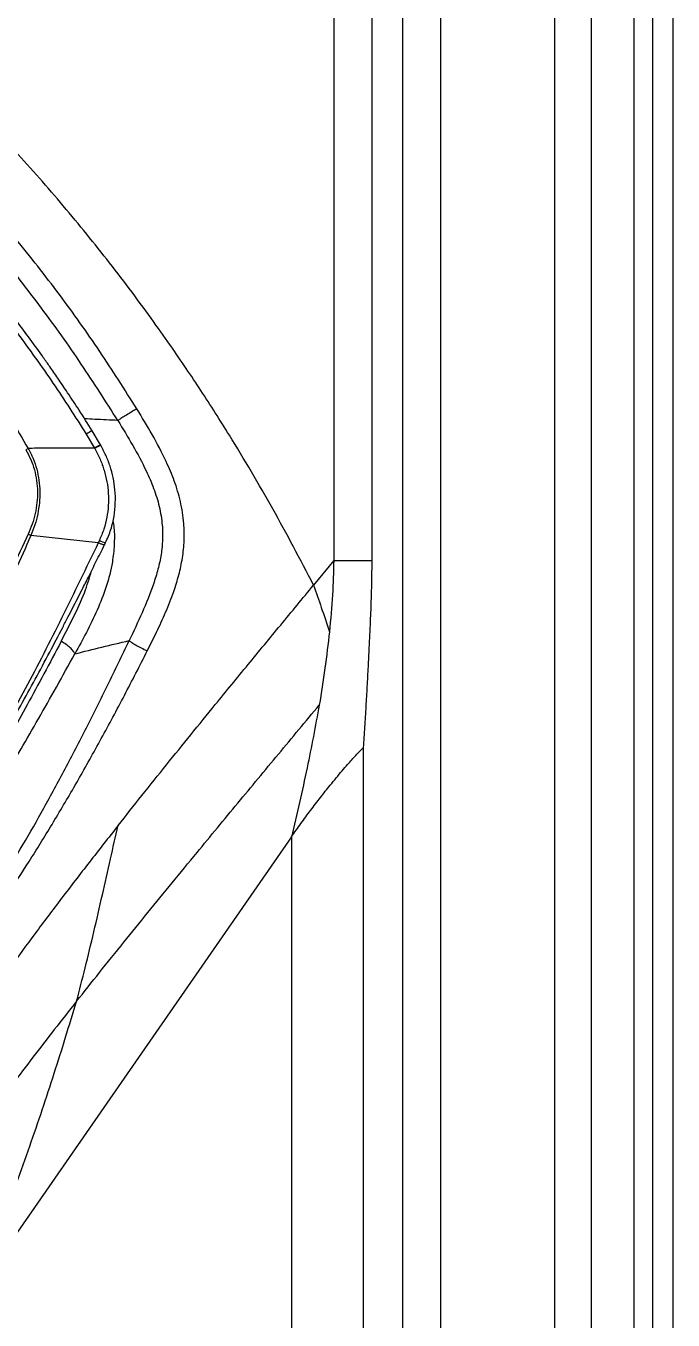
# Model space of a CAD drawing. Extents: x 939 to 1039, y 781 to 934.
# Drawn here: x 1031.64 to 1038.9, y 868.52 to 883.05 of the extents above; entities that cross this region are included whole.
import ezdxf

# ---------------------------------------------------------------- set-up
doc = ezdxf.new("R2010")
doc.units = 0
doc.header["$MEASUREMENT"] = 0
doc.layers.add('1', color=4, linetype='Continuous')

# ---------------------------------------------------------------- blocks, each defined once
blk = doc.blocks.new('Envoy')
at = {"layer": '1', "color": 4, "linetype": 'Continuous', "lineweight": 25}
blk.add_line((100.246, 3), (100.246, 88.174), dxfattribs=at)
at = {"layer": '1', "color": 3, "linetype": 'Continuous', "lineweight": 25}
for p, q in [((99.81, 3.746), (99.81, 87.427)), ((100.014, 87.427), (100.014, 3.746)), ((99.331, 4.363), (99.331, 86.81)), ((98.914, 86.292), (98.914, 4.882)), ((97.209, 85.557), (97.209, 52.942)), ((97.639, 52.942), (97.639, 85.557)), ((96.438, 85.217), (96.438, 77.872)), ((96.868, 77.872), (96.868, 85.217)), ((93.822, 79.171), (93.728, 79.33)), ((93.662, 79.292), (93.755, 79.135)), ((93.01, 79.132), (92.985, 79.117)), ((93.041, 78.153), (93.01, 78.167)), ((93.809, 78.099), (93.797, 78.073)), ((93.866, 78.048), (93.878, 78.074)), ((96.438, 77.872), (96.212, 77.597)), ((96.771, 65.645), (96.771, 75.774)), ((95.964, 74.77), (92.886, 70.329)), ((95.964, 74.77), (95.964, 66.586))]:
    blk.add_line(p, q, dxfattribs=at)
at = {"layer": '1', "color": 3, "linetype": 'Continuous', "lineweight": 25, "flags": 128}
blk.add_lwpolyline([(93.797, 78.073), (93.419, 78.113), (93.041, 78.153)], dxfattribs=at)
at = {"layer": '1', "color": 3, "linetype": 'Continuous', "lineweight": 25}
for centre, radius, start, end in [((94.258, 78.339), 1.124, 118.1534, 122.0055), ((94.265, 78.263), 1.005, 115.9927, 120.3033), ((93.923, 78.299), 0.23, 240.2799, 258.7328)]:
    blk.add_arc(centre, radius, start, end, dxfattribs=at)
for points, knots in [([(96.212, 77.597), (96.062, 77.884), (95.764, 78.453), (95.385, 79.092), (95.11, 79.532), (94.948, 79.782), (94.78, 80.034), (94.595, 80.305), (94.303, 80.716), (93.897, 81.256), (93.376, 81.895), (92.832, 82.511), (92.274, 83.095), (91.702, 83.648), (91.119, 84.171), (90.621, 84.585), (90.22, 84.9), (89.924, 85.124), (89.627, 85.341), (89.346, 85.539), (88.92, 85.829), (88.333, 86.206), (87.557, 86.665), (87.022, 86.946), (86.754, 87.088)], [0, 0, 0, 0, 0.0711711, 0.1414869, 0.1634306, 0.185306, 0.2071172, 0.2301, 0.257441, 0.3181985, 0.3786611, 0.4389219, 0.4990753, 0.5564523, 0.6139144, 0.6715432, 0.6987936, 0.7261074, 0.7534934, 0.7797261, 0.8015906, 0.8670403, 0.9331425, 1, 1, 1, 1]), ([(94.229, 79.576), (94.092, 79.792), (93.817, 80.228), (93.362, 80.866), (92.87, 81.494), (92.343, 82.105), (91.783, 82.694), (91.195, 83.253), (90.583, 83.781), (89.955, 84.272), (89.318, 84.727), (88.882, 85.002), (88.667, 85.138)], [0, 0, 0, 0, 0.096388, 0.195023, 0.295826, 0.397717, 0.500085, 0.602465, 0.704379, 0.805192, 0.903705, 1, 1, 1, 1]), ([(93.728, 79.33), (93.679, 79.407), (93.59, 79.55), (93.46, 79.746), (93.351, 79.909), (93.259, 80.041), (93.108, 80.255), (92.803, 80.672), (92.337, 81.257), (91.772, 81.897), (91.229, 82.455), (90.692, 82.961), (90.166, 83.418), (89.724, 83.772), (89.378, 84.033), (89.14, 84.206), (88.952, 84.337), (88.805, 84.438), (88.681, 84.522), (88.527, 84.623), (88.343, 84.741), (88.127, 84.876), (87.971, 84.969), (87.888, 85.018)], [0, 0, 0, 0, 0.033201, 0.061621, 0.085456, 0.104689, 0.120112, 0.181265, 0.292929, 0.392547, 0.492182, 0.576755, 0.661373, 0.745915, 0.78311, 0.81961, 0.852831, 0.866767, 0.884899, 0.907265, 0.933869, 0.964717, 1, 1, 1, 1]), ([(87.85, 84.952), (88.084, 84.81), (88.55, 84.527), (89.222, 84.059), (89.871, 83.561), (90.497, 83.032), (91.063, 82.505), (91.575, 81.988), (92.035, 81.485), (92.475, 80.963), (92.894, 80.423), (93.294, 79.868), (93.539, 79.484), (93.662, 79.292)], [0, 0, 0, 0, 0.100069, 0.199912, 0.299747, 0.399786, 0.499826, 0.583023, 0.66622, 0.749552, 0.833044, 0.916507, 1, 1, 1, 1]), ([(94.016, 79.445), (93.881, 79.657), (93.609, 80.087), (93.16, 80.715), (92.676, 81.334), (92.156, 81.937), (91.605, 82.516), (91.026, 83.067), (90.424, 83.587), (89.805, 84.071), (89.177, 84.519), (88.748, 84.791), (88.536, 84.925)], [0, 0, 0, 0, 0.096435, 0.195093, 0.295893, 0.397757, 0.500085, 0.602425, 0.704313, 0.805123, 0.903659, 1, 1, 1, 1]), ([(87.651, 84.325), (87.872, 84.202), (88.314, 83.957), (88.954, 83.548), (89.57, 83.107), (90.157, 82.632), (90.715, 82.126), (91.24, 81.586), (91.733, 81.013), (92.193, 80.411), (92.623, 79.785), (92.881, 79.35), (93.01, 79.132)], [0, 0, 0, 0, 0.100262, 0.200594, 0.300842, 0.400493, 0.499762, 0.599107, 0.699009, 0.799377, 0.89967, 1, 1, 1, 1]), ([(94.016, 79.445), (93.93, 79.449), (93.806, 79.455), (93.682, 79.461), (93.644, 79.463)], [0, 0, 0, 0, 0.691593, 1, 1, 1, 1]), ([(94.229, 79.576), (94.206, 79.562), (94.16, 79.534), (94.098, 79.496), (94.047, 79.464), (94.026, 79.451), (94.016, 79.445)], [0, 0, 0, 0, 0.249991, 0.499996, 0.75, 1, 1, 1, 1]), ([(94.346, 76.859), (94.381, 76.929), (94.453, 77.072), (94.555, 77.293), (94.64, 77.507), (94.703, 77.711), (94.744, 77.901), (94.764, 78.095), (94.76, 78.308), (94.724, 78.534), (94.654, 78.766), (94.547, 79.017), (94.405, 79.287), (94.287, 79.48), (94.229, 79.576)], [0, 0, 0, 0, 0.081029, 0.164916, 0.251203, 0.317709, 0.384829, 0.451901, 0.518053, 0.603699, 0.686507, 0.767014, 0.884374, 1, 1, 1, 1]), ([(94.016, 79.445), (94.073, 79.352), (94.185, 79.167), (94.322, 78.913), (94.421, 78.684), (94.485, 78.481), (94.517, 78.287), (94.521, 78.106), (94.504, 77.94), (94.468, 77.773), (94.4, 77.553), (94.291, 77.286), (94.192, 77.078), (94.143, 76.974)], [0, 0, 0, 0, 0.1235151, 0.2448433, 0.32506, 0.4047824, 0.4849296, 0.5463001, 0.6091481, 0.6734417, 0.7388652, 0.8700321, 1, 1, 1, 1]), ([(93.819, 79.169), (93.821, 79.17), (93.823, 79.172), (93.818, 79.169), (93.81, 79.165), (93.799, 79.159), (93.782, 79.15), (93.765, 79.141), (93.755, 79.135)], [0, 0, 0, 0, 0.239155, 0.368169, 0.499991, 0.631838, 0.760836, 1, 1, 1, 1]), ([(92.985, 79.117), (93.004, 79.081), (93.043, 79.008), (93.082, 78.891), (93.107, 78.77), (93.117, 78.647), (93.111, 78.523), (93.091, 78.401), (93.059, 78.281), (93.026, 78.205), (93.01, 78.167)], [0, 0, 0, 0, 0.124911, 0.249367, 0.37462, 0.499198, 0.624505, 0.749328, 0.87406, 1, 1, 1, 1]), ([(93.755, 79.135), (93.631, 79.135), (93.506, 79.134), (93.377, 79.134), (93.361, 79.134), (93.299, 79.133), (93.18, 79.133), (93.072, 79.132), (93.01, 79.132)], [0, 0, 0, 0, 0.500047, 0.502114, 0.519159, 0.567198, 0.750026, 1, 1, 1, 1]), ([(93.01, 79.132), (93.03, 79.094), (93.069, 79.019), (93.108, 78.898), (93.133, 78.774), (93.143, 78.647), (93.138, 78.52), (93.119, 78.395), (93.088, 78.271), (93.057, 78.192), (93.041, 78.153)], [0, 0, 0, 0, 0.125245, 0.249888, 0.375059, 0.499447, 0.624438, 0.749005, 0.873563, 1, 1, 1, 1]), ([(93.755, 79.135), (93.755, 79.134), (93.756, 79.133), (93.757, 79.131), (93.758, 79.131)], [0, 0, 0, 0, 0.55995, 1, 1, 1, 1]), ([(93.758, 79.131), (93.778, 79.091), (93.819, 79.012), (93.864, 78.887), (93.896, 78.758), (93.911, 78.625), (93.912, 78.491), (93.895, 78.357), (93.863, 78.225), (93.827, 78.141), (93.809, 78.099)], [0, 0, 0, 0, 0.123733, 0.248316, 0.371825, 0.495795, 0.620902, 0.746108, 0.872829, 1, 1, 1, 1]), ([(93.819, 79.169), (93.819, 79.168), (93.82, 79.166), (93.821, 79.165), (93.822, 79.164)], [0, 0, 0, 0, 0.559694, 1, 1, 1, 1]), ([(93.878, 78.074), (93.9, 78.122), (93.942, 78.218), (93.977, 78.37), (93.991, 78.519), (93.987, 78.664), (93.966, 78.802), (93.931, 78.932), (93.884, 79.054), (93.844, 79.129), (93.824, 79.166)], [0, 0, 0, 0, 0.1398374, 0.2761008, 0.407383, 0.5349057, 0.6571263, 0.7751566, 0.8899864, 1, 1, 1, 1]), ([(93.961, 78.32), (93.966, 78.293), (93.979, 78.203), (93.978, 78.047), (93.955, 77.825), (93.891, 77.578), (93.788, 77.315), (93.665, 77.064), (93.578, 76.905), (93.534, 76.825)], [0, 0, 0, 0, 0.051493, 0.170316, 0.289482, 0.468057, 0.645687, 0.823241, 1, 1, 1, 1]), ([(93.01, 78.167), (92.95, 78.04), (92.83, 77.785), (92.642, 77.406), (92.451, 77.03), (92.255, 76.659), (92.059, 76.293), (91.879, 75.963), (91.719, 75.671), (91.582, 75.418), (91.453, 75.179), (91.338, 74.958), (91.236, 74.757), (91.145, 74.576), (91.065, 74.411), (91.017, 74.314), (90.993, 74.265)], [0, 0, 0, 0, 0.082411, 0.164951, 0.247638, 0.330248, 0.412935, 0.496232, 0.559503, 0.622548, 0.685579, 0.749219, 0.81255, 0.875197, 0.937632, 1, 1, 1, 1]), ([(93.041, 78.153), (92.982, 78.021), (92.865, 77.759), (92.684, 77.367), (92.5, 76.979), (92.312, 76.595), (92.123, 76.217), (91.948, 75.878), (91.793, 75.581), (91.657, 75.326), (91.529, 75.087), (91.413, 74.867), (91.306, 74.669), (91.209, 74.492), (91.121, 74.332), (91.067, 74.237), (91.041, 74.189)], [0, 0, 0, 0, 0.082589, 0.165416, 0.24837, 0.331193, 0.414034, 0.497446, 0.560621, 0.623393, 0.686188, 0.749611, 0.812567, 0.875073, 0.937549, 1, 1, 1, 1]), ([(93.797, 78.073), (93.729, 77.932), (93.594, 77.65), (93.39, 77.235), (93.185, 76.827), (92.978, 76.43), (92.769, 76.044), (92.556, 75.67), (92.341, 75.313), (92.126, 74.976), (91.931, 74.691), (91.756, 74.452), (91.603, 74.254), (91.453, 74.073), (91.361, 73.97), (91.315, 73.919)], [0, 0, 0, 0, 0.083388, 0.166545, 0.249267, 0.331862, 0.414655, 0.498053, 0.581912, 0.665729, 0.748938, 0.811246, 0.873759, 0.936869, 1, 1, 1, 1]), ([(91.385, 73.944), (91.42, 73.983), (91.49, 74.065), (91.603, 74.205), (91.718, 74.353), (91.845, 74.523), (91.982, 74.716), (92.126, 74.927), (92.256, 75.124), (92.371, 75.304), (92.474, 75.47), (92.571, 75.63), (92.669, 75.796), (92.788, 76), (92.929, 76.248), (93.09, 76.541), (93.247, 76.834), (93.369, 77.067), (93.455, 77.233), (93.51, 77.34), (93.563, 77.444), (93.621, 77.558), (93.692, 77.699), (93.776, 77.866), (93.835, 77.987), (93.866, 78.048)], [0, 0, 0, 0, 0.049218, 0.101627, 0.150726, 0.196727, 0.260231, 0.317431, 0.36845, 0.413147, 0.451417, 0.488322, 0.526528, 0.565894, 0.626885, 0.690631, 0.754953, 0.812346, 0.835687, 0.857525, 0.877858, 0.899102, 0.927411, 0.96309, 1, 1, 1, 1]), ([(93.866, 78.048), (93.866, 78.048), (93.866, 78.047), (93.863, 78.047), (93.856, 78.049), (93.844, 78.052), (93.83, 78.058), (93.814, 78.065), (93.802, 78.07), (93.797, 78.073)], [0, 0, 0, 0, 0.003971, 0.172947, 0.346141, 0.519339, 0.688313, 0.849441, 1, 1, 1, 1]), ([(96.438, 77.872), (96.435, 77.744), (96.429, 77.477), (96.403, 77.212), (96.39, 77.074)], [0, 0, 0, 0, 0.479049, 1, 1, 1, 1]), ([(96.438, 77.872), (96.481, 77.872), (96.568, 77.872), (96.688, 77.872), (96.794, 77.872), (96.843, 77.872), (96.868, 77.872)], [0, 0, 0, 0, 0.249999, 0.499999, 0.75, 1, 1, 1, 1]), ([(96.773, 75.774), (96.778, 75.851), (96.788, 76.005), (96.802, 76.232), (96.815, 76.458), (96.827, 76.677), (96.839, 76.921), (96.851, 77.177), (96.861, 77.439), (96.867, 77.667), (96.868, 77.807), (96.868, 77.872)], [0, 0, 0, 0, 0.110357, 0.221083, 0.326108, 0.433673, 0.534217, 0.675448, 0.80012, 0.90828, 1, 1, 1, 1]), ([(93.381, 76.967), (93.427, 77.056), (93.519, 77.233), (93.643, 77.495), (93.697, 77.675), (93.721, 77.758)], [0, 0, 0, 0, 0.357143, 0.704644, 1, 1, 1, 1]), ([(94.019, 74.899), (94.108, 75.011), (94.287, 75.237), (94.56, 75.578), (94.835, 75.918), (95.14, 76.293), (95.476, 76.703), (95.844, 77.15), (96.089, 77.448), (96.212, 77.597)], [0, 0, 0, 0, 0.125578, 0.253508, 0.378262, 0.503051, 0.669246, 0.833904, 1, 1, 1, 1]), ([(96.212, 77.597), (96.241, 77.513), (96.301, 77.339), (96.36, 77.164), (96.39, 77.074)], [0, 0, 0, 0, 0.483123, 1, 1, 1, 1]), ([(96.39, 77.074), (96.374, 76.937), (96.343, 76.66), (96.298, 76.388), (96.276, 76.251)], [0, 0, 0, 0, 0.494577, 1, 1, 1, 1]), ([(92.269, 73.622), (92.342, 73.726), (92.49, 73.936), (92.719, 74.293), (92.952, 74.68), (93.189, 75.095), (93.427, 75.536), (93.666, 75.998), (93.906, 76.479), (94.063, 76.808), (94.143, 76.974)], [0, 0, 0, 0, 0.117943, 0.237281, 0.358146, 0.481496, 0.607298, 0.73553, 0.866557, 1, 1, 1, 1]), ([(92.32, 73.467), (92.398, 73.574), (92.555, 73.789), (92.801, 74.153), (93.054, 74.544), (93.312, 74.965), (93.573, 75.409), (93.833, 75.875), (94.093, 76.36), (94.262, 76.692), (94.346, 76.859)], [0, 0, 0, 0, 0.118902, 0.239083, 0.360597, 0.484317, 0.610121, 0.737916, 0.868011, 1, 1, 1, 1]), ([(93.381, 76.967), (93.316, 76.844), (93.187, 76.6), (93, 76.253), (92.819, 75.923), (92.706, 75.72), (92.65, 75.62)], [0, 0, 0, 0, 0.254722, 0.506777, 0.756192, 1, 1, 1, 1]), ([(93.534, 76.825), (93.529, 76.836), (93.518, 76.856), (93.483, 76.893), (93.437, 76.931), (93.399, 76.955), (93.381, 76.967)], [0, 0, 0, 0, 0.249996, 0.499994, 0.749992, 1, 1, 1, 1]), ([(93.534, 76.825), (93.635, 76.851), (93.836, 76.901), (94.041, 76.95), (94.143, 76.974)], [0, 0, 0, 0, 0.503161, 1, 1, 1, 1]), ([(94.143, 76.974), (94.152, 76.967), (94.17, 76.954), (94.218, 76.925), (94.278, 76.893), (94.324, 76.87), (94.346, 76.859)], [0, 0, 0, 0, 0.249996, 0.500002, 0.749995, 1, 1, 1, 1]), ([(92.747, 75.448), (92.808, 75.551), (92.931, 75.758), (93.126, 76.096), (93.327, 76.451), (93.465, 76.7), (93.534, 76.825)], [0, 0, 0, 0, 0.244581, 0.494105, 0.745818, 1, 1, 1, 1]), ([(93.554, 72.926), (93.639, 73.034), (93.814, 73.253), (94.081, 73.586), (94.352, 73.921), (94.627, 74.257), (94.963, 74.667), (95.361, 75.149), (95.819, 75.701), (96.123, 76.067), (96.276, 76.251)], [0, 0, 0, 0, 0.0985477, 0.2003873, 0.3006406, 0.4007088, 0.5028103, 0.6696175, 0.8345533, 1, 1, 1, 1]), ([(96.276, 76.251), (96.232, 76.015), (96.14, 75.52), (96.025, 75.028), (95.964, 74.77)], [0, 0, 0, 0, 0.475234, 1, 1, 1, 1]), ([(96.398, 75.35), (96.421, 75.378), (96.466, 75.434), (96.532, 75.512), (96.606, 75.598), (96.689, 75.69), (96.744, 75.746), (96.771, 75.774)], [0, 0, 0, 0, 0.170671, 0.335933, 0.49668, 0.746667, 1, 1, 1, 1]), ([(95.964, 74.77), (95.999, 74.821), (96.07, 74.922), (96.179, 75.07), (96.289, 75.214), (96.362, 75.305), (96.398, 75.35)], [0, 0, 0, 0, 0.25143, 0.500593, 0.753936, 1, 1, 1, 1]), ([(94.019, 74.899), (93.911, 74.761), (93.694, 74.485), (93.382, 74.079), (93.085, 73.684), (92.807, 73.306), (92.548, 72.945), (92.397, 72.725), (92.321, 72.615)], [0, 0, 0, 0, 0.16553, 0.331692, 0.498251, 0.665181, 0.832476, 1, 1, 1, 1]), ([(93.554, 72.926), (93.586, 73.051), (93.653, 73.31), (93.749, 73.709), (93.842, 74.116), (93.931, 74.514), (93.99, 74.774), (94.019, 74.899)], [0, 0, 0, 0, 0.1896236, 0.3942748, 0.604869, 0.8100544, 1, 1, 1, 1]), ([(93.554, 72.926), (93.469, 72.819), (93.301, 72.606), (93.061, 72.295), (92.852, 72.019), (92.673, 71.778), (92.523, 71.571), (92.384, 71.375), (92.308, 71.261), (92.27, 71.203)], [0, 0, 0, 0, 0.165519, 0.331679, 0.498238, 0.623405, 0.748834, 0.874353, 1, 1, 1, 1]), ([(92.404, 69.633), (92.513, 69.912), (92.73, 70.463), (93.029, 71.292), (93.305, 72.111), (93.471, 72.656), (93.554, 72.926)], [0, 0, 0, 0, 0.256944, 0.509441, 0.757114, 1, 1, 1, 1])]:
    blk.add_open_spline(points, degree=3, knots=knots, dxfattribs=at)

msp = doc.modelspace()

# ---------------------------------------------------------------- block references
at = {"layer": '1'}
msp.add_blockref('Envoy', (938.654, 799.174), dxfattribs=at)

doc.saveas('drawing.dxf')
